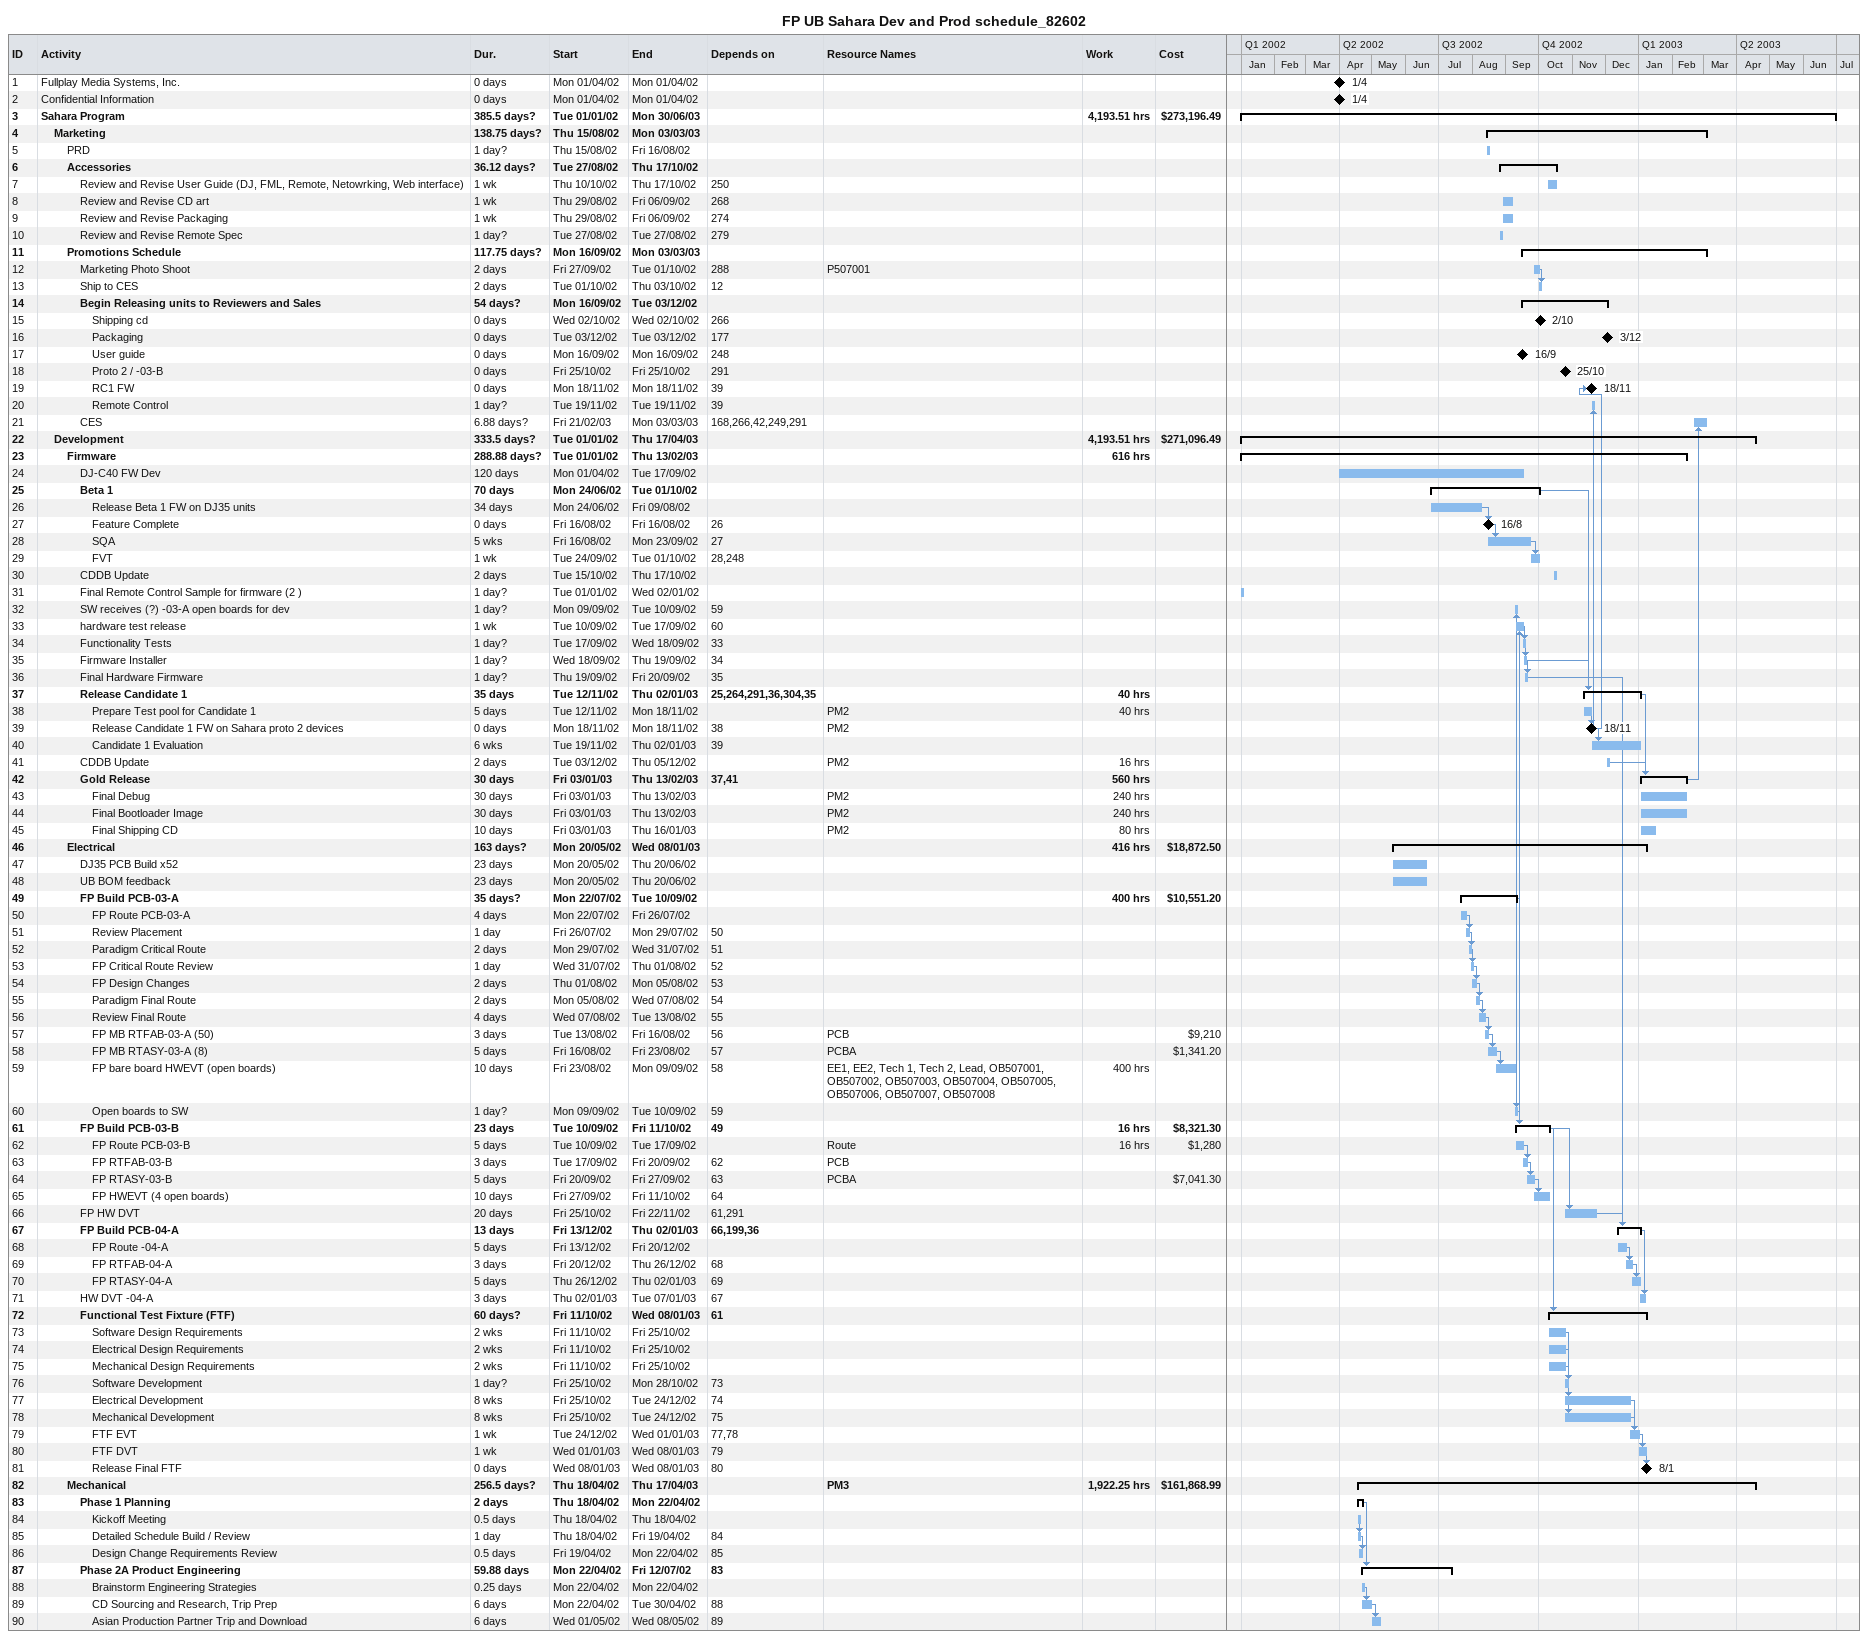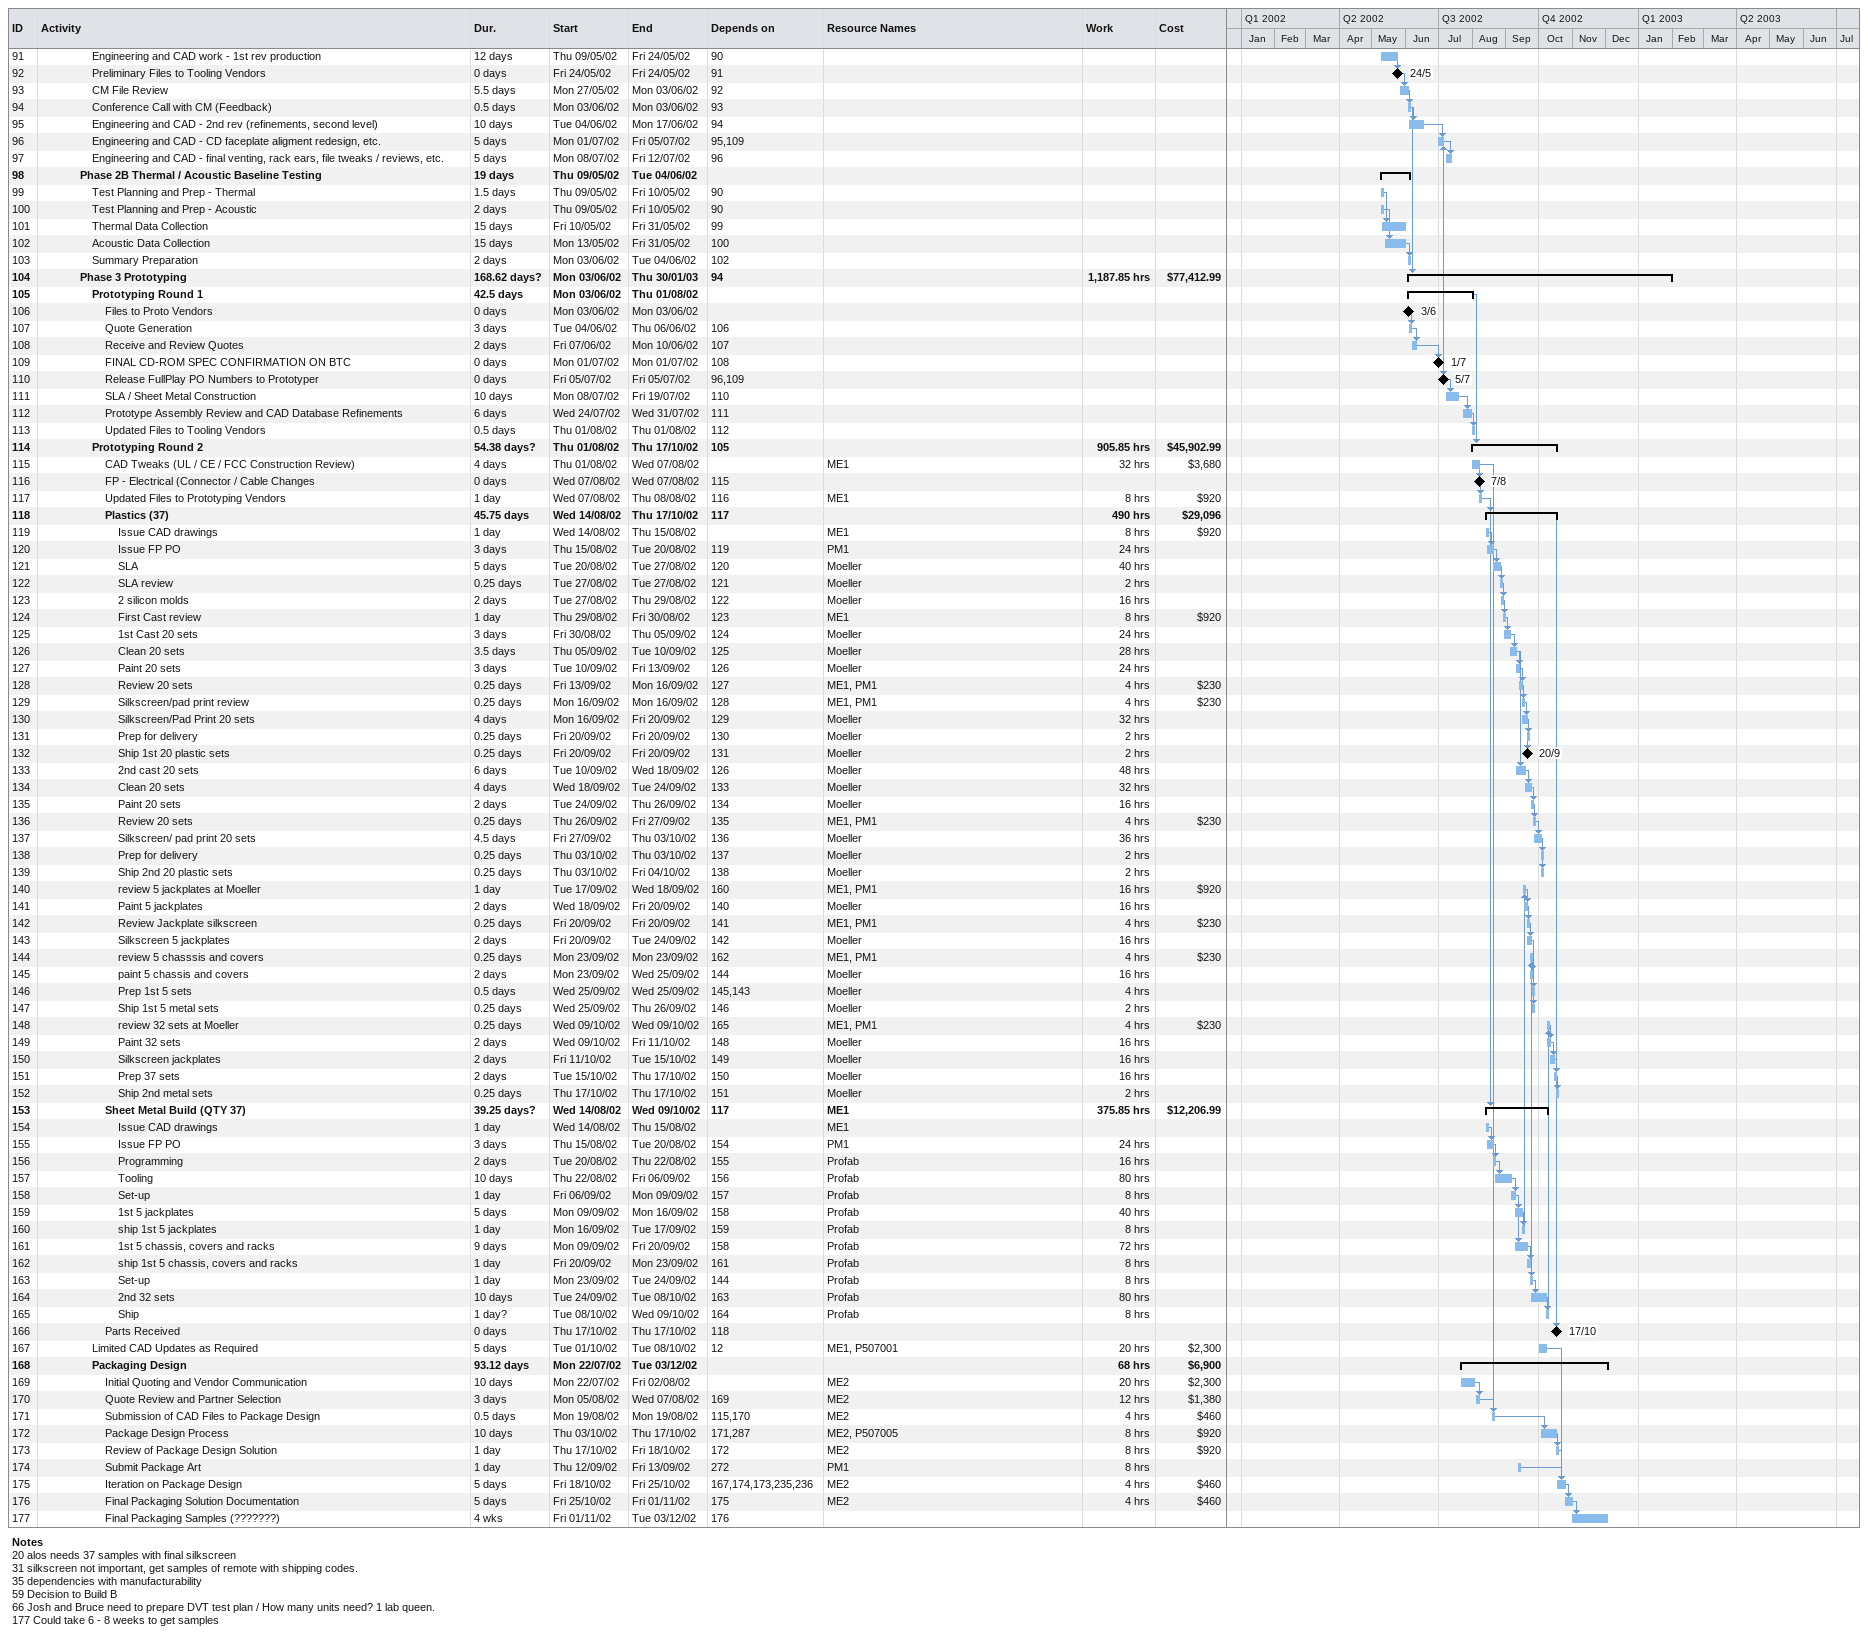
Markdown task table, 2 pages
FP UB Sahara Dev and Prod schedule_82602

| ID | Level | Task | Duration | Start | Finish | Predecessors | Resources | Work (h) | Cost ($) |
|---|---|---|---|---|---|---|---|---|---|
| 1 | 1 | Fullplay Media Systems, Inc. | 0d | 2002-04-01 | 2002-04-01 |  |  |  |  |
| 2 | 1 | Confidential Information | 0d | 2002-04-01 | 2002-04-01 |  |  |  |  |
| 3 | 1 | **Sahara Program** | 385.5d? | 2002-01-01 | 2003-06-30 |  |  | 4193.51 | 273196.49 |
| 4 | 2 | **Marketing** | 138.75d? | 2002-08-15 | 2003-03-03 |  |  |  |  |
| 5 | 3 | PRD | 1d? | 2002-08-15 | 2002-08-16 |  |  |  |  |
| 6 | 3 | **Accessories** | 36.12d? | 2002-08-27 | 2002-10-17 |  |  |  |  |
| 7 | 4 | Review and Revise User Guide (DJ, FML, Remote, Netowrking, Web interface) | 1w | 2002-10-10 | 2002-10-17 | 250 |  |  |  |
| 8 | 4 | Review and Revise CD art | 1w | 2002-08-29 | 2002-09-06 | 268 |  |  |  |
| 9 | 4 | Review and Revise Packaging | 1w | 2002-08-29 | 2002-09-06 | 274 |  |  |  |
| 10 | 4 | Review and Revise Remote Spec | 1d? | 2002-08-27 | 2002-08-27 | 279 |  |  |  |
| 11 | 3 | **Promotions Schedule** | 117.75d? | 2002-09-16 | 2003-03-03 |  |  |  |  |
| 12 | 4 | Marketing Photo Shoot | 2d | 2002-09-27 | 2002-10-01 | 288 | P507001 |  |  |
| 13 | 4 | Ship to CES | 2d | 2002-10-01 | 2002-10-03 | 12 |  |  |  |
| 14 | 4 | **Begin Releasing units to Reviewers and Sales** | 54d? | 2002-09-16 | 2002-12-03 |  |  |  |  |
| 15 | 5 | Shipping cd | 0d | 2002-10-02 | 2002-10-02 | 266 |  |  |  |
| 16 | 5 | Packaging | 0d | 2002-12-03 | 2002-12-03 | 177 |  |  |  |
| 17 | 5 | User guide | 0d | 2002-09-16 | 2002-09-16 | 248 |  |  |  |
| 18 | 5 | Proto 2 / -03-B | 0d | 2002-10-25 | 2002-10-25 | 291 |  |  |  |
| 19 | 5 | RC1 FW | 0d | 2002-11-18 | 2002-11-18 | 39 |  |  |  |
| 20 | 5 | Remote Control | 1d? | 2002-11-19 | 2002-11-19 | 39 |  |  |  |
| 21 | 4 | CES | 6.88d? | 2003-02-21 | 2003-03-03 | 168, 266, 42, 249, 291 |  |  |  |
| 22 | 2 | **Development** | 333.5d? | 2002-01-01 | 2003-04-17 |  |  | 4193.51 | 271096.49 |
| 23 | 3 | **Firmware** | 288.88d? | 2002-01-01 | 2003-02-13 |  |  | 616 |  |
| 24 | 4 | DJ-C40 FW Dev | 120d | 2002-04-01 | 2002-09-17 |  |  |  |  |
| 25 | 4 | **Beta 1** | 70d | 2002-06-24 | 2002-10-01 |  |  |  |  |
| 26 | 5 | Release Beta 1 FW on DJ35 units | 34d | 2002-06-24 | 2002-08-09 |  |  |  |  |
| 27 | 5 | Feature Complete | 0d | 2002-08-16 | 2002-08-16 | 26 |  |  |  |
| 28 | 5 | SQA | 5w | 2002-08-16 | 2002-09-23 | 27 |  |  |  |
| 29 | 5 | FVT | 1w | 2002-09-24 | 2002-10-01 | 28, 248 |  |  |  |
| 30 | 4 | CDDB Update | 2d | 2002-10-15 | 2002-10-17 |  |  |  |  |
| 31 | 4 | Final Remote Control Sample for firmware (2 ) | 1d? | 2002-01-01 | 2002-01-02 |  |  |  |  |
| 32 | 4 | SW receives (?) -03-A open boards for dev | 1d? | 2002-09-09 | 2002-09-10 | 59 |  |  |  |
| 33 | 4 | hardware test release | 1w | 2002-09-10 | 2002-09-17 | 60 |  |  |  |
| 34 | 4 | Functionality Tests | 1d? | 2002-09-17 | 2002-09-18 | 33 |  |  |  |
| 35 | 4 | Firmware Installer | 1d? | 2002-09-18 | 2002-09-19 | 34 |  |  |  |
| 36 | 4 | Final Hardware Firmware | 1d? | 2002-09-19 | 2002-09-20 | 35 |  |  |  |
| 37 | 4 | **Release Candidate 1** | 35d | 2002-11-12 | 2003-01-02 | 25, 264, 291, 36, 304, 35 |  | 40 |  |
| 38 | 5 | Prepare Test pool for Candidate 1 | 5d | 2002-11-12 | 2002-11-18 |  | PM2 | 40 |  |
| 39 | 5 | Release Candidate 1 FW on Sahara proto 2 devices | 0d | 2002-11-18 | 2002-11-18 | 38 | PM2 |  |  |
| 40 | 5 | Candidate 1 Evaluation | 6w | 2002-11-19 | 2003-01-02 | 39 |  |  |  |
| 41 | 4 | CDDB Update | 2d | 2002-12-03 | 2002-12-05 |  | PM2 | 16 |  |
| 42 | 4 | **Gold Release** | 30d | 2003-01-03 | 2003-02-13 | 37, 41 |  | 560 |  |
| 43 | 5 | Final Debug | 30d | 2003-01-03 | 2003-02-13 |  | PM2 | 240 |  |
| 44 | 5 | Final Bootloader Image | 30d | 2003-01-03 | 2003-02-13 |  | PM2 | 240 |  |
| 45 | 5 | Final Shipping CD | 10d | 2003-01-03 | 2003-01-16 |  | PM2 | 80 |  |
| 46 | 3 | **Electrical** | 163d? | 2002-05-20 | 2003-01-08 |  |  | 416 | 18872.50 |
| 47 | 4 | DJ35 PCB Build x52 | 23d | 2002-05-20 | 2002-06-20 |  |  |  |  |
| 48 | 4 | UB BOM feedback | 23d | 2002-05-20 | 2002-06-20 |  |  |  |  |
| 49 | 4 | **FP Build PCB-03-A** | 35d? | 2002-07-22 | 2002-09-10 |  |  | 400 | 10551.20 |
| 50 | 5 | FP Route PCB-03-A | 4d | 2002-07-22 | 2002-07-26 |  |  |  |  |
| 51 | 5 | Review Placement | 1d | 2002-07-26 | 2002-07-29 | 50 |  |  |  |
| 52 | 5 | Paradigm Critical Route | 2d | 2002-07-29 | 2002-07-31 | 51 |  |  |  |
| 53 | 5 | FP Critical Route Review | 1d | 2002-07-31 | 2002-08-01 | 52 |  |  |  |
| 54 | 5 | FP Design Changes | 2d | 2002-08-01 | 2002-08-05 | 53 |  |  |  |
| 55 | 5 | Paradigm Final Route | 2d | 2002-08-05 | 2002-08-07 | 54 |  |  |  |
| 56 | 5 | Review Final Route | 4d | 2002-08-07 | 2002-08-13 | 55 |  |  |  |
| 57 | 5 | FP MB RTFAB-03-A (50) | 3d | 2002-08-13 | 2002-08-16 | 56 | PCB |  | 9210 |
| 58 | 5 | FP MB RTASY-03-A (8) | 5d | 2002-08-16 | 2002-08-23 | 57 | PCBA |  | 1341.20 |
| 59 | 5 | FP bare board HWEVT (open boards) | 10d | 2002-08-23 | 2002-09-09 | 58 | EE1, EE2, Tech 1, Tech 2, Lead, OB507001, OB507002, OB507003, OB507004, OB507005, OB507006, OB507007, OB507008 | 400 |  |
| 60 | 5 | Open boards to SW | 1d? | 2002-09-09 | 2002-09-10 | 59 |  |  |  |
| 61 | 4 | **FP Build PCB-03-B** | 23d | 2002-09-10 | 2002-10-11 | 49 |  | 16 | 8321.30 |
| 62 | 5 | FP Route PCB-03-B | 5d | 2002-09-10 | 2002-09-17 |  | Route | 16 | 1280 |
| 63 | 5 | FP RTFAB-03-B | 3d | 2002-09-17 | 2002-09-20 | 62 | PCB |  |  |
| 64 | 5 | FP RTASY-03-B | 5d | 2002-09-20 | 2002-09-27 | 63 | PCBA |  | 7041.30 |
| 65 | 5 | FP HWEVT (4 open boards) | 10d | 2002-09-27 | 2002-10-11 | 64 |  |  |  |
| 66 | 4 | FP HW DVT | 20d | 2002-10-25 | 2002-11-22 | 61, 291 |  |  |  |
| 67 | 4 | **FP Build PCB-04-A** | 13d | 2002-12-13 | 2003-01-02 | 66, 199, 36 |  |  |  |
| 68 | 5 | FP Route -04-A | 5d | 2002-12-13 | 2002-12-20 |  |  |  |  |
| 69 | 5 | FP RTFAB-04-A | 3d | 2002-12-20 | 2002-12-26 | 68 |  |  |  |
| 70 | 5 | FP RTASY-04-A | 5d | 2002-12-26 | 2003-01-02 | 69 |  |  |  |
| 71 | 4 | HW DVT -04-A | 3d | 2003-01-02 | 2003-01-07 | 67 |  |  |  |
| 72 | 4 | **Functional Test Fixture (FTF)** | 60d? | 2002-10-11 | 2003-01-08 | 61 |  |  |  |
| 73 | 5 | Software Design Requirements | 2w | 2002-10-11 | 2002-10-25 |  |  |  |  |
| 74 | 5 | Electrical Design Requirements | 2w | 2002-10-11 | 2002-10-25 |  |  |  |  |
| 75 | 5 | Mechanical Design Requirements | 2w | 2002-10-11 | 2002-10-25 |  |  |  |  |
| 76 | 5 | Software Development | 1d? | 2002-10-25 | 2002-10-28 | 73 |  |  |  |
| 77 | 5 | Electrical Development | 8w | 2002-10-25 | 2002-12-24 | 74 |  |  |  |
| 78 | 5 | Mechanical Development | 8w | 2002-10-25 | 2002-12-24 | 75 |  |  |  |
| 79 | 5 | FTF EVT | 1w | 2002-12-24 | 2003-01-01 | 77, 78 |  |  |  |
| 80 | 5 | FTF DVT | 1w | 2003-01-01 | 2003-01-08 | 79 |  |  |  |
| 81 | 5 | Release Final FTF | 0d | 2003-01-08 | 2003-01-08 | 80 |  |  |  |
| 82 | 3 | **Mechanical** | 256.5d? | 2002-04-18 | 2003-04-17 |  | PM3 | 1922.25 | 161868.99 |
| 83 | 4 | **Phase 1 Planning** | 2d | 2002-04-18 | 2002-04-22 |  |  |  |  |
| 84 | 5 | Kickoff Meeting | 0.5d | 2002-04-18 | 2002-04-18 |  |  |  |  |
| 85 | 5 | Detailed Schedule Build / Review | 1d | 2002-04-18 | 2002-04-19 | 84 |  |  |  |
| 86 | 5 | Design Change Requirements Review | 0.5d | 2002-04-19 | 2002-04-22 | 85 |  |  |  |
| 87 | 4 | **Phase 2A Product Engineering** | 59.88d | 2002-04-22 | 2002-07-12 | 83 |  |  |  |
| 88 | 5 | Brainstorm Engineering Strategies | 0.25d | 2002-04-22 | 2002-04-22 |  |  |  |  |
| 89 | 5 | CD Sourcing and Research, Trip Prep | 6d | 2002-04-22 | 2002-04-30 | 88 |  |  |  |
| 90 | 5 | Asian Production Partner Trip and Download | 6d | 2002-05-01 | 2002-05-08 | 89 |  |  |  |
| 91 | 5 | Engineering and CAD work - 1st rev production | 12d | 2002-05-09 | 2002-05-24 | 90 |  |  |  |
| 92 | 5 | Preliminary Files to Tooling Vendors | 0d | 2002-05-24 | 2002-05-24 | 91 |  |  |  |
| 93 | 5 | CM File Review | 5.5d | 2002-05-27 | 2002-06-03 | 92 |  |  |  |
| 94 | 5 | Conference Call with CM (Feedback) | 0.5d | 2002-06-03 | 2002-06-03 | 93 |  |  |  |
| 95 | 5 | Engineering and CAD - 2nd rev (refinements, second level) | 10d | 2002-06-04 | 2002-06-17 | 94 |  |  |  |
| 96 | 5 | Engineering and CAD - CD faceplate aligment redesign, etc. | 5d | 2002-07-01 | 2002-07-05 | 95, 109 |  |  |  |
| 97 | 5 | Engineering and CAD - final venting, rack ears, file tweaks / reviews, etc. | 5d | 2002-07-08 | 2002-07-12 | 96 |  |  |  |
| 98 | 4 | **Phase 2B Thermal / Acoustic Baseline Testing** | 19d | 2002-05-09 | 2002-06-04 |  |  |  |  |
| 99 | 5 | Test Planning and Prep - Thermal | 1.5d | 2002-05-09 | 2002-05-10 | 90 |  |  |  |
| 100 | 5 | Test Planning and Prep - Acoustic | 2d | 2002-05-09 | 2002-05-10 | 90 |  |  |  |
| 101 | 5 | Thermal Data Collection | 15d | 2002-05-10 | 2002-05-31 | 99 |  |  |  |
| 102 | 5 | Acoustic Data Collection | 15d | 2002-05-13 | 2002-05-31 | 100 |  |  |  |
| 103 | 5 | Summary Preparation | 2d | 2002-06-03 | 2002-06-04 | 102 |  |  |  |
| 104 | 4 | **Phase 3 Prototyping** | 168.62d? | 2002-06-03 | 2003-01-30 | 94 |  | 1187.85 | 77412.99 |
| 105 | 5 | **Prototyping Round 1** | 42.5d | 2002-06-03 | 2002-08-01 |  |  |  |  |
| 106 | 6 | Files to Proto Vendors | 0d | 2002-06-03 | 2002-06-03 |  |  |  |  |
| 107 | 6 | Quote Generation | 3d | 2002-06-04 | 2002-06-06 | 106 |  |  |  |
| 108 | 6 | Receive and Review Quotes | 2d | 2002-06-07 | 2002-06-10 | 107 |  |  |  |
| 109 | 6 | FINAL CD-ROM SPEC CONFIRMATION ON BTC | 0d | 2002-07-01 | 2002-07-01 | 108 |  |  |  |
| 110 | 6 | Release FullPlay PO Numbers to Prototyper | 0d | 2002-07-05 | 2002-07-05 | 96, 109 |  |  |  |
| 111 | 6 | SLA / Sheet Metal Construction | 10d | 2002-07-08 | 2002-07-19 | 110 |  |  |  |
| 112 | 6 | Prototype Assembly Review and CAD Database Refinements | 6d | 2002-07-24 | 2002-07-31 | 111 |  |  |  |
| 113 | 6 | Updated Files to Tooling Vendors | 0.5d | 2002-08-01 | 2002-08-01 | 112 |  |  |  |
| 114 | 5 | **Prototyping Round 2** | 54.38d? | 2002-08-01 | 2002-10-17 | 105 |  | 905.85 | 45902.99 |
| 115 | 6 | CAD Tweaks (UL / CE / FCC Construction Review) | 4d | 2002-08-01 | 2002-08-07 |  | ME1 | 32 | 3680 |
| 116 | 6 | FP - Electrical (Connector / Cable Changes | 0d | 2002-08-07 | 2002-08-07 | 115 |  |  |  |
| 117 | 6 | Updated Files to Prototyping Vendors | 1d | 2002-08-07 | 2002-08-08 | 116 | ME1 | 8 | 920 |
| 118 | 6 | **Plastics (37)** | 45.75d | 2002-08-14 | 2002-10-17 | 117 |  | 490 | 29096 |
| 119 | 7 | Issue CAD drawings | 1d | 2002-08-14 | 2002-08-15 |  | ME1 | 8 | 920 |
| 120 | 7 | Issue FP PO | 3d | 2002-08-15 | 2002-08-20 | 119 | PM1 | 24 |  |
| 121 | 7 | SLA | 5d | 2002-08-20 | 2002-08-27 | 120 | Moeller | 40 |  |
| 122 | 7 | SLA review | 0.25d | 2002-08-27 | 2002-08-27 | 121 | Moeller | 2 |  |
| 123 | 7 | 2 silicon molds | 2d | 2002-08-27 | 2002-08-29 | 122 | Moeller | 16 |  |
| 124 | 7 | First Cast review | 1d | 2002-08-29 | 2002-08-30 | 123 | ME1 | 8 | 920 |
| 125 | 7 | 1st Cast 20 sets | 3d | 2002-08-30 | 2002-09-05 | 124 | Moeller | 24 |  |
| 126 | 7 | Clean 20 sets | 3.5d | 2002-09-05 | 2002-09-10 | 125 | Moeller | 28 |  |
| 127 | 7 | Paint 20 sets | 3d | 2002-09-10 | 2002-09-13 | 126 | Moeller | 24 |  |
| 128 | 7 | Review 20 sets | 0.25d | 2002-09-13 | 2002-09-16 | 127 | ME1, PM1 | 4 | 230 |
| 129 | 7 | Silkscreen/pad print review | 0.25d | 2002-09-16 | 2002-09-16 | 128 | ME1, PM1 | 4 | 230 |
| 130 | 7 | Silkscreen/Pad Print 20 sets | 4d | 2002-09-16 | 2002-09-20 | 129 | Moeller | 32 |  |
| 131 | 7 | Prep for delivery | 0.25d | 2002-09-20 | 2002-09-20 | 130 | Moeller | 2 |  |
| 132 | 7 | Ship 1st 20 plastic sets | 0.25d | 2002-09-20 | 2002-09-20 | 131 | Moeller | 2 |  |
| 133 | 7 | 2nd cast 20 sets | 6d | 2002-09-10 | 2002-09-18 | 126 | Moeller | 48 |  |
| 134 | 7 | Clean 20 sets | 4d | 2002-09-18 | 2002-09-24 | 133 | Moeller | 32 |  |
| 135 | 7 | Paint 20 sets | 2d | 2002-09-24 | 2002-09-26 | 134 | Moeller | 16 |  |
| 136 | 7 | Review 20 sets | 0.25d | 2002-09-26 | 2002-09-27 | 135 | ME1, PM1 | 4 | 230 |
| 137 | 7 | Silkscreen/ pad print 20 sets | 4.5d | 2002-09-27 | 2002-10-03 | 136 | Moeller | 36 |  |
| 138 | 7 | Prep for delivery | 0.25d | 2002-10-03 | 2002-10-03 | 137 | Moeller | 2 |  |
| 139 | 7 | Ship 2nd 20 plastic sets | 0.25d | 2002-10-03 | 2002-10-04 | 138 | Moeller | 2 |  |
| 140 | 7 | review 5 jackplates at Moeller | 1d | 2002-09-17 | 2002-09-18 | 160 | ME1, PM1 | 16 | 920 |
| 141 | 7 | Paint 5 jackplates | 2d | 2002-09-18 | 2002-09-20 | 140 | Moeller | 16 |  |
| 142 | 7 | Review Jackplate silkscreen | 0.25d | 2002-09-20 | 2002-09-20 | 141 | ME1, PM1 | 4 | 230 |
| 143 | 7 | Silkscreen 5 jackplates | 2d | 2002-09-20 | 2002-09-24 | 142 | Moeller | 16 |  |
| 144 | 7 | review 5 chasssis and covers | 0.25d | 2002-09-23 | 2002-09-23 | 162 | ME1, PM1 | 4 | 230 |
| 145 | 7 | paint 5 chassis and covers | 2d | 2002-09-23 | 2002-09-25 | 144 | Moeller | 16 |  |
| 146 | 7 | Prep 1st 5 sets | 0.5d | 2002-09-25 | 2002-09-25 | 145, 143 | Moeller | 4 |  |
| 147 | 7 | Ship 1st 5 metal sets | 0.25d | 2002-09-25 | 2002-09-26 | 146 | Moeller | 2 |  |
| 148 | 7 | review 32 sets at Moeller | 0.25d | 2002-10-09 | 2002-10-09 | 165 | ME1, PM1 | 4 | 230 |
| 149 | 7 | Paint 32 sets | 2d | 2002-10-09 | 2002-10-11 | 148 | Moeller | 16 |  |
| 150 | 7 | Silkscreen jackplates | 2d | 2002-10-11 | 2002-10-15 | 149 | Moeller | 16 |  |
| 151 | 7 | Prep 37 sets | 2d | 2002-10-15 | 2002-10-17 | 150 | Moeller | 16 |  |
| 152 | 7 | Ship 2nd metal sets | 0.25d | 2002-10-17 | 2002-10-17 | 151 | Moeller | 2 |  |
| 153 | 6 | **Sheet Metal Build (QTY 37)** | 39.25d? | 2002-08-14 | 2002-10-09 | 117 | ME1 | 375.85 | 12206.99 |
| 154 | 7 | Issue CAD drawings | 1d | 2002-08-14 | 2002-08-15 |  | ME1 |  |  |
| 155 | 7 | Issue FP PO | 3d | 2002-08-15 | 2002-08-20 | 154 | PM1 | 24 |  |
| 156 | 7 | Programming | 2d | 2002-08-20 | 2002-08-22 | 155 | Profab | 16 |  |
| 157 | 7 | Tooling | 10d | 2002-08-22 | 2002-09-06 | 156 | Profab | 80 |  |
| 158 | 7 | Set-up | 1d | 2002-09-06 | 2002-09-09 | 157 | Profab | 8 |  |
| 159 | 7 | 1st 5 jackplates | 5d | 2002-09-09 | 2002-09-16 | 158 | Profab | 40 |  |
| 160 | 7 | ship 1st 5 jackplates | 1d | 2002-09-16 | 2002-09-17 | 159 | Profab | 8 |  |
| 161 | 7 | 1st 5 chassis, covers and racks | 9d | 2002-09-09 | 2002-09-20 | 158 | Profab | 72 |  |
| 162 | 7 | ship 1st 5 chassis, covers and racks | 1d | 2002-09-20 | 2002-09-23 | 161 | Profab | 8 |  |
| 163 | 7 | Set-up | 1d | 2002-09-23 | 2002-09-24 | 144 | Profab | 8 |  |
| 164 | 7 | 2nd 32 sets | 10d | 2002-09-24 | 2002-10-08 | 163 | Profab | 80 |  |
| 165 | 7 | Ship | 1d? | 2002-10-08 | 2002-10-09 | 164 | Profab | 8 |  |
| 166 | 6 | Parts Received | 0d | 2002-10-17 | 2002-10-17 | 118 |  |  |  |
| 167 | 5 | Limited CAD Updates as Required | 5d | 2002-10-01 | 2002-10-08 | 12 | ME1, P507001 | 20 | 2300 |
| 168 | 5 | **Packaging Design** | 93.12d | 2002-07-22 | 2002-12-03 |  |  | 68 | 6900 |
| 169 | 6 | Initial Quoting and Vendor Communication | 10d | 2002-07-22 | 2002-08-02 |  | ME2 | 20 | 2300 |
| 170 | 6 | Quote Review and Partner Selection | 3d | 2002-08-05 | 2002-08-07 | 169 | ME2 | 12 | 1380 |
| 171 | 6 | Submission of CAD Files to Package Design | 0.5d | 2002-08-19 | 2002-08-19 | 115, 170 | ME2 | 4 | 460 |
| 172 | 6 | Package Design Process | 10d | 2002-10-03 | 2002-10-17 | 171, 287 | ME2, P507005 | 8 | 920 |
| 173 | 6 | Review of Package Design Solution | 1d | 2002-10-17 | 2002-10-18 | 172 | ME2 | 8 | 920 |
| 174 | 6 | Submit Package Art | 1d | 2002-09-12 | 2002-09-13 | 272 | PM1 | 8 |  |
| 175 | 6 | Iteration on Package Design | 5d | 2002-10-18 | 2002-10-25 | 167, 174, 173, 235, 236 | ME2 | 4 | 460 |
| 176 | 6 | Final Packaging Solution Documentation | 5d | 2002-10-25 | 2002-11-01 | 175 | ME2 | 4 | 460 |
| 177 | 6 | Final Packaging Samples (???????) | 4w | 2002-11-01 | 2002-12-03 | 176 |  |  |  |

Notes
- 20: alos needs 37 samples with final silkscreen
- 31: silkscreen not important, get samples of remote with shipping codes.
- 35: dependencies with manufacturability
- 59: Decision to Build B
- 66: Josh and Bruce need to prepare DVT test plan / How many units need? 1 lab queen.
- 177: Could take 6 - 8 weeks to get samples
